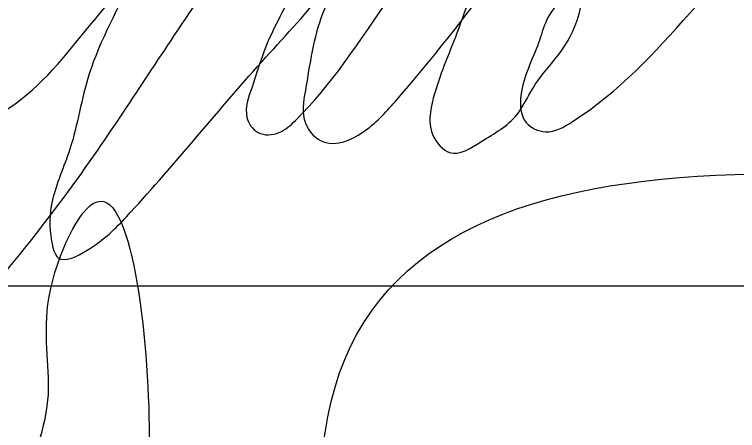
# Model space of a CAD drawing. Header units: millimetres. Extents: x -23631 to 2610815, y 484233 to 2921318.
# Drawn here: x 1761889 to 1762416, y 1419450 to 1419754 of the extents above; entities that cross this region are included whole.
import ezdxf

# ---------------------------------------------------------------- set-up
doc = ezdxf.new("R2010")
doc.units = ezdxf.units.MM

# ---------------------------------------------------------------- blocks, each defined once
blk = doc.blocks.new('nicat')
at = {"lineweight": 30}
blk.add_open_spline([(2003498.18, -87720.78), (2003515.23, -87684.94), (2003546.52, -87619.17), (2003566.96, -87520.84), (2003582.93, -87431.1), (2003601.77, -87349.39), (2003637.68, -87270.75), (2003618.91, -87196.66), (2003686.88, -87045.55), (2003713.12, -87282.71), (2003699.63, -87383.82), (2003706.34, -87471.12), (2003710.38, -87549.44), (2003714.75, -87632.76), (2003694.57, -87696.27), (2003739.05, -87777.98), (2003750.36, -87682.64), (2003772.21, -87644.5), (2003764.89, -87613.05), (2003772.28, -87584.68), (2003782.91, -87543.39), (2003786.56, -87497.39), (2003804.36, -87444.59), (2003814.13, -87386.73), (2003835.81, -87335.86), (2003867.44, -87029.47), (2004257.31, -87087.18), (2004635.88, -87143.22)], degree=3, knots=[0, 0, 0, 0, 118.572145, 217.60709, 299.952339, 391.514321, 471.948676, 545.024599, 629.613301, 811.801644, 904.325852, 993.001738, 1062.441824, 1143.33025, 1237.097965, 1270.448588, 1351.249615, 1386.139448, 1414.890735, 1440.977572, 1473.599818, 1542.908946, 1578.106773, 1640.256678, 1718.290386, 1742.449767, 2551.936964, 2551.936964, 2551.936964, 2551.936964], dxfattribs=at)
blk = doc.blocks.new('üü')
at = {"lineweight": 25, "ltscale": 15}
blk.add_line((3742381.34, 331901.36), (3750393.97, 331901.36), dxfattribs=at)
at = {"lineweight": 30}
for points, knots in [([(3747676.05, 332365.48), (3747635.92, 332306.1), (3747558.16, 332191), (3747485.24, 332035.79), (3747444.2, 331921.94), (3747437.32, 331857.39), (3747435.61, 331811.03), (3747464.9, 331786.24), (3747503.89, 331789.57), (3747575.75, 331864.33), (3747666.86, 331970.54), (3747773.84, 332136.85), (3747866.93, 332271.47), (3747928.73, 332394.88), (3747963.9, 332495.06), (3747968.21, 332567.32), (3747969.29, 332632.39), (3747917.85, 332655.63), (3747853.13, 332629.51), (3747786.03, 332565.99), (3747705.79, 332473.65), (3747633.93, 332373.9), (3747574.86, 332279.16), (3747543.6, 332196.8), (3747536.01, 332127.39), (3747535.43, 332069.83), (3747573.89, 332038.05), (3747636.59, 332065.81), (3747686.73, 332130.48), (3747745.34, 332198.64), (3747792.02, 332232.94), (3747794.94, 332272.78), (3747747.96, 332225.93), (3747734.58, 332180.16), (3747688.75, 332100.44), (3747679.69, 332030.85), (3747656.72, 331981.71), (3747655.6, 331950), (3747663.21, 331918.84), (3747700.56, 331937.72), (3747754.22, 331992.71), (3747824, 332079.98), (3747898.67, 332158.47), (3747932.8, 332208.53), (3747953.94, 332236.2), (3747956.48, 332263.35), (3747921.2, 332254.18), (3747903.24, 332217.01), (3747878.33, 332169.81), (3747851.6, 332123.86), (3747840.21, 332084.14), (3747829.71, 332056.52), (3747842.95, 332036.19), (3747863.98, 332037.68), (3747908, 332078.17), (3747948.49, 332143.91), (3748003.06, 332217.19), (3748016.95, 332251.75), (3748020.82, 332284.94), (3747985.42, 332276.23), (3747964.93, 332247.83), (3747935.21, 332204.02), (3747896.85, 332149.31), (3747889.39, 332091.98), (3747881.39, 332048.9), (3747905.94, 332023.28), (3747942.27, 332039.16), (3747991.44, 332094.06), (3748051.81, 332170.91), (3748117.31, 332263.93), (3748135.22, 332332.54), (3748176.61, 332369.04), (3748156.26, 332405.89), (3748157.03, 332452.5), (3748187.86, 332493.59), (3748222.27, 332517.82), (3748263.69, 332513.45), (3748261.61, 332490.3), (3748260.38, 332476.67)], [0, 0, 0, 0, 33.496667, 64.919698, 80.424452, 89.37392, 95.929397, 100.545896, 105.730752, 112.297616, 147.527421, 173.280387, 204.144189, 224.178603, 238.003441, 252.993619, 259.397865, 265.521752, 275.538902, 290.195711, 308.745472, 332.757742, 347.709231, 361.010782, 373.395509, 380.831222, 386.565847, 393.223047, 409.506941, 425.353489, 434.979045, 436.458376, 440.071449, 453.398233, 468.091627, 479.037609, 486.776194, 492.376752, 494.84575, 498.981676, 506.238381, 535.206392, 548.175622, 557.385775, 563.397453, 564.636539, 568.64233, 575.163643, 584.17996, 593.624175, 599.744091, 603.890724, 606.564468, 609.515996, 612.358556, 634.215419, 646.458386, 651.296069, 654.872092, 658.450424, 664.200858, 672.003001, 683.522818, 694.594426, 699.200829, 702.973563, 708.548492, 714.81026, 738.365849, 753.906674, 767.505787, 771.414259, 777.005788, 784.132745, 792.718098, 799.796942, 803.511627, 808.83793, 808.83793, 808.83793, 808.83793]), ([(3748092.94, 332231.29), (3748079.29, 332221.33), (3748044.56, 332195.99), (3748025.96, 332132.32), (3748002.65, 332081.04), (3747995.38, 332040.31), (3748018.78, 332014.3), (3748048.36, 332034.2), (3748076.67, 332049.68), (3748098.36, 332097.82), (3748128.98, 332116.88), (3748137.67, 332170.8), (3748104.73, 332153.14), (3748098.51, 332118.24), (3748078.63, 332083.21), (3748080.61, 332047.68), (3748105.57, 332036.46), (3748163.55, 332070.32), (3748259.79, 332175.44), (3748400.24, 332346.49), (3748509.3, 332479.08), (3748562.81, 332543.64)], [0, 0, 0, 0, 7.755287, 19.728585, 29.463515, 34.815475, 37.9891, 42.712051, 48.964475, 53.248114, 65.802093, 68.515067, 71.035434, 77.965618, 85.765376, 89.65924, 92.666951, 96.688868, 119.179424, 160.442847, 199.737312, 199.737312, 199.737312, 199.737312])]:
    blk.add_open_spline(points, degree=3, knots=knots, dxfattribs=at)
at = {"xscale": 1.18119524560259, "yscale": 1.18119524560259, "zscale": 1.18119524560259}
blk.add_blockref('nicat', (1380977.46, 434879.9), dxfattribs=at)

msp = doc.modelspace()

# ---------------------------------------------------------------- block references
at = {"xscale": 0.8095442897741573, "yscale": 0.8095442897741573, "zscale": 0.8095442897741573}
msp.add_blockref('üü', (-1271979.02, 1150866.94), dxfattribs=at)

doc.saveas('drawing.dxf')
